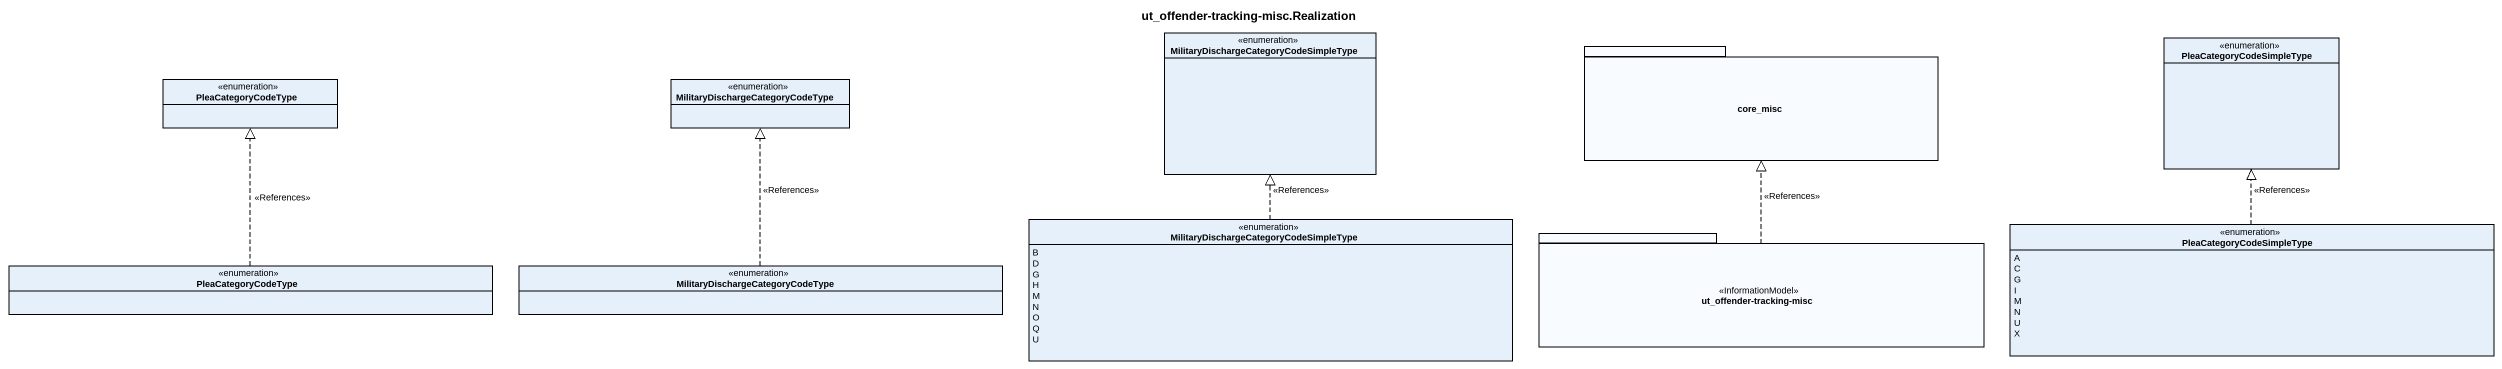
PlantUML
@startuml
title ut_offender-tracking-misc.Realization
hide circle
hide empty members
enum "MilitaryDischargeCategoryCodeSimpleType" as MilitaryDischargeCategoryCod
enum PleaCategoryCodeSimpleType
enum PleaCategoryCodeType
enum "MilitaryDischargeCategoryCodeType" as MilitaryDischargeCategoryCod_2
package core_misc {
}
enum "MilitaryDischargeCategoryCodeSimpleType" as MilitaryDischargeCategoryCod_3 {
  B
  D
  G
  H
  M
  N
  O
  Q
  U
}
package "ut_offender-tracking-misc" as ut_offender_tracking_misc <<InformationModel>> {
}
enum "PleaCategoryCodeSimpleType" as PleaCategoryCodeSimpleType_2 {
  A
  C
  G
  I
  M
  N
  U
  X
}
enum "PleaCategoryCodeType" as PleaCategoryCodeType_2
enum "MilitaryDischargeCategoryCodeType" as MilitaryDischargeCategoryCod_4
MilitaryDischargeCategoryCod_3 .up.|> MilitaryDischargeCategoryCod : <<References>>
ut_offender_tracking_misc .up.|> core_misc : <<References>>
PleaCategoryCodeSimpleType_2 .up.|> PleaCategoryCodeSimpleType : <<References>>
PleaCategoryCodeType_2 .up.|> PleaCategoryCodeType : <<References>>
MilitaryDischargeCategoryCod_4 .up.|> MilitaryDischargeCategoryCod_2 : <<References>>
@enduml
